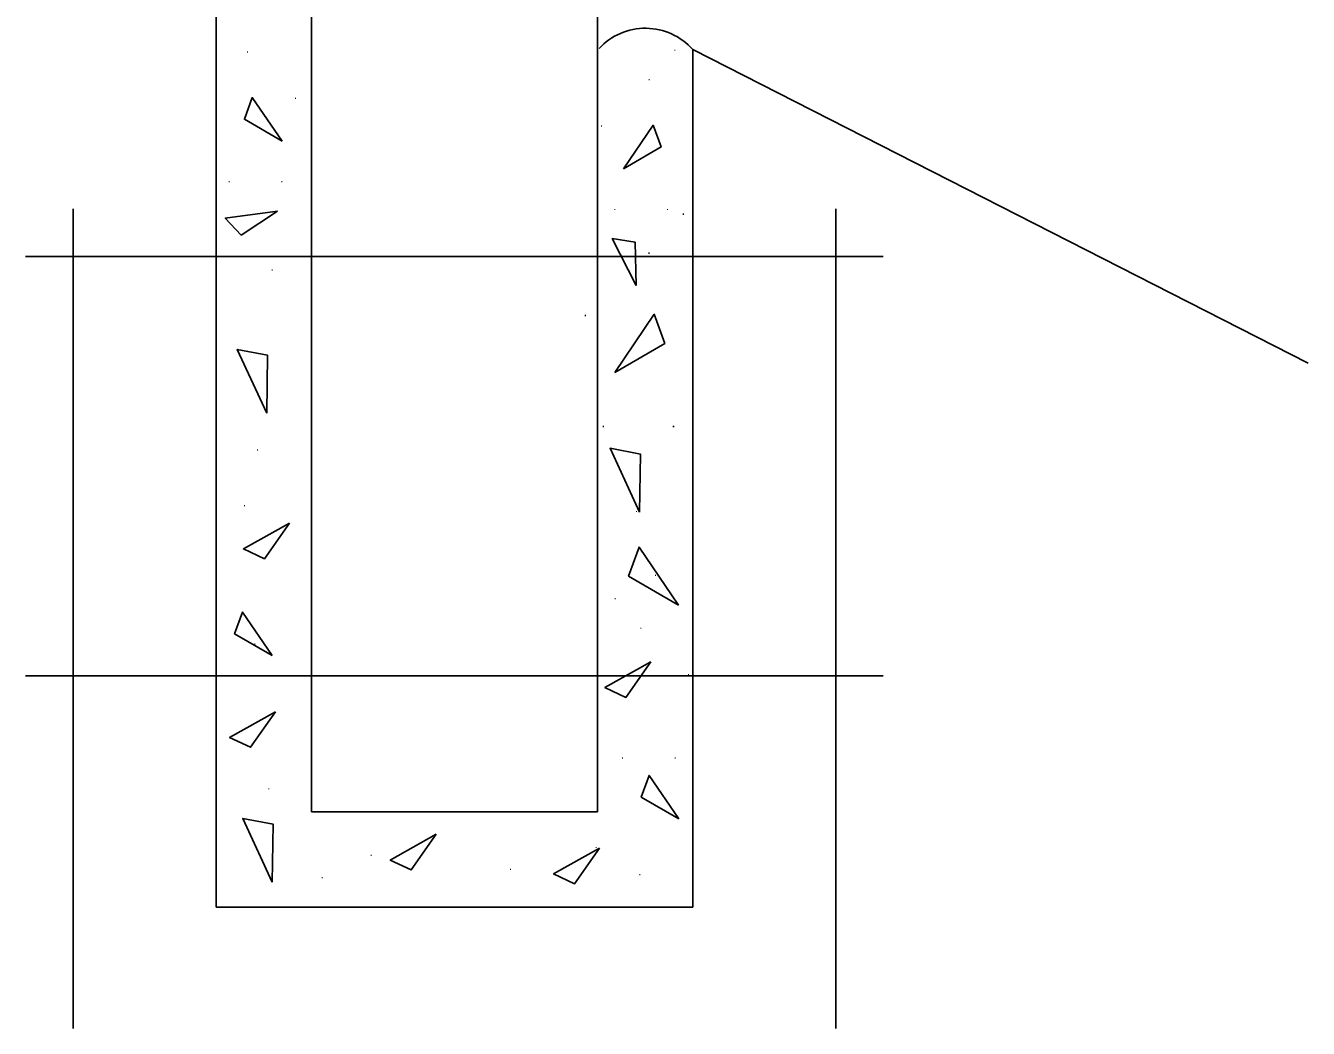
# Model space of a CAD drawing. Extents: x -800 to -719.3, y 369.4 to 418.9.
# Drawn here: x -720.701 to -719.579, y 394.11 to 394.986 of the extents above; entities that cross this region are included whole.
import ezdxf

# ---------------------------------------------------------------- set-up
doc = ezdxf.new("R2010")
doc.units = 0
for name, color, linetype in [('mc_FENCE-WM', 7, 'Continuous'), ('str_Reinforcement-A', 7, 'Continuous'), ('str_Reinforcement-B', 7, 'Continuous')]:
    doc.layers.add(name, color=color, linetype=linetype)

msp = doc.modelspace()

# ---------------------------------------------------------------- linework, layer by layer
at = {"layer": 'mc_FENCE-WM'}
for p, q in [((-720.4507, 395.7483), (-720.4507, 394.2988)), ((-720.2007, 395.7483), (-720.2007, 394.2988)), ((-720.534, 395.1281), (-720.534, 394.2155)), ((-719.5791, 394.6913), (-720.1173, 394.9655)), ((-720.1173, 394.9655), (-720.1173, 394.2155)), ((-720.4507, 394.2988), (-720.2007, 394.2988)), ((-720.534, 394.2155), (-720.1173, 394.2155))]:
    msp.add_line(p, q, dxfattribs=at)
for points in [[(-720.4765, 394.8853), (-720.5025, 394.9234), (-720.5094, 394.9044)], [(-720.1779, 394.8611), (-720.152, 394.8992), (-720.145, 394.8802)], [(-720.4805, 394.824), (-720.5262, 394.818), (-720.5123, 394.8032)], [(-720.1668, 394.759), (-720.1877, 394.8001), (-720.1677, 394.797)], [(-720.1856, 394.6831), (-720.151, 394.7339), (-720.1418, 394.7085)], [(-720.4898, 394.6474), (-720.5156, 394.7032), (-720.4891, 394.6981)], [(-720.1638, 394.5609), (-720.1896, 394.6167), (-720.1631, 394.6116)], [(-720.47, 394.5512), (-720.5102, 394.5287), (-720.4919, 394.5201)], [(-720.1297, 394.4796), (-720.1643, 394.5304), (-720.1735, 394.505)], [(-720.4851, 394.4354), (-720.5111, 394.4735), (-720.518, 394.4545)], [(-720.1539, 394.43), (-720.1941, 394.4075), (-720.1758, 394.3989)], [(-720.4821, 394.3864), (-720.5223, 394.3639), (-720.504, 394.3553)], [(-720.1295, 394.2926), (-720.1555, 394.3307), (-720.1624, 394.3117)], [(-720.485, 394.2373), (-720.5108, 394.2931), (-720.4842, 394.288)], [(-720.3417, 394.2792), (-720.3819, 394.2567), (-720.3635, 394.2481)], [(-720.1988, 394.2671), (-720.2391, 394.2446), (-720.2207, 394.236)]]:
    msp.add_lwpolyline(points, close=True, dxfattribs=at)
msp.add_arc((-720.1587, 394.9286), 0.0554, 41.7116, 137.1444, dxfattribs=at)
at = {"layer": 'str_Reinforcement-A'}
for p, q in [((-720.7007, 394.7843), (-719.9507, 394.7843)), ((-720.7007, 394.4177), (-719.9507, 394.4177))]:
    msp.add_line(p, q, dxfattribs=at)
at = {"layer": 'str_Reinforcement-B'}
for p, q in [((-720.659, 394.1095), (-720.659, 394.826)), ((-719.9923, 394.1095), (-719.9923, 394.826))]:
    msp.add_line(p, q, dxfattribs=at)

# ---------------------------------------------------------------- texts
at = {"layer": 'mc_FENCE-WM'}
for height, p in [(0.007, (-720.5079, 394.9628)), (0.007, (-720.1342, 394.9643)), (0.007, (-720.1567, 394.9386)), (0.007, (-720.4661, 394.9221)), (0.007, (-720.1985, 394.8979)), (0.007, (-720.524, 394.8493)), (0.007, (-720.4779, 394.8493)), (0.007, (-720.1867, 394.825)), (0.007, (-720.1406, 394.825)), (0.00933, (-720.1274, 394.8208)), (0.00933, (-720.1573, 394.7865)), (0.007, (-720.4863, 394.7721)), (0.007, (-720.4863, 394.7721)), (0.00933, (-720.213, 394.7322)), (0.00933, (-720.1973, 394.635)), (0.00933, (-720.1359, 394.635)), (0.007, (-720.4991, 394.6146)), (0.007, (-720.5105, 394.5661)), (0.007, (-720.1679, 394.5609)), (0.007, (-720.1511, 394.505)), (0.007, (-720.1866, 394.4846)), (0.007, (-720.1641, 394.4589)), (0.007, (-720.5016, 394.445)), (0.007, (-720.1223, 394.4182)), (0.007, (-720.1802, 394.3453)), (0.007, (-720.1341, 394.3453)), (0.007, (-720.4894, 394.3184)), (0.007, (-720.203, 394.2671)), (0.007, (-720.3999, 394.2602)), (0.007, (-720.2781, 394.2481)), (0.007, (-720.4428, 394.2408)), (0.007, (-720.165, 394.2433))]:
    msp.add_text('.', height=height, dxfattribs=at).set_placement(p)

doc.saveas('drawing.dxf')
